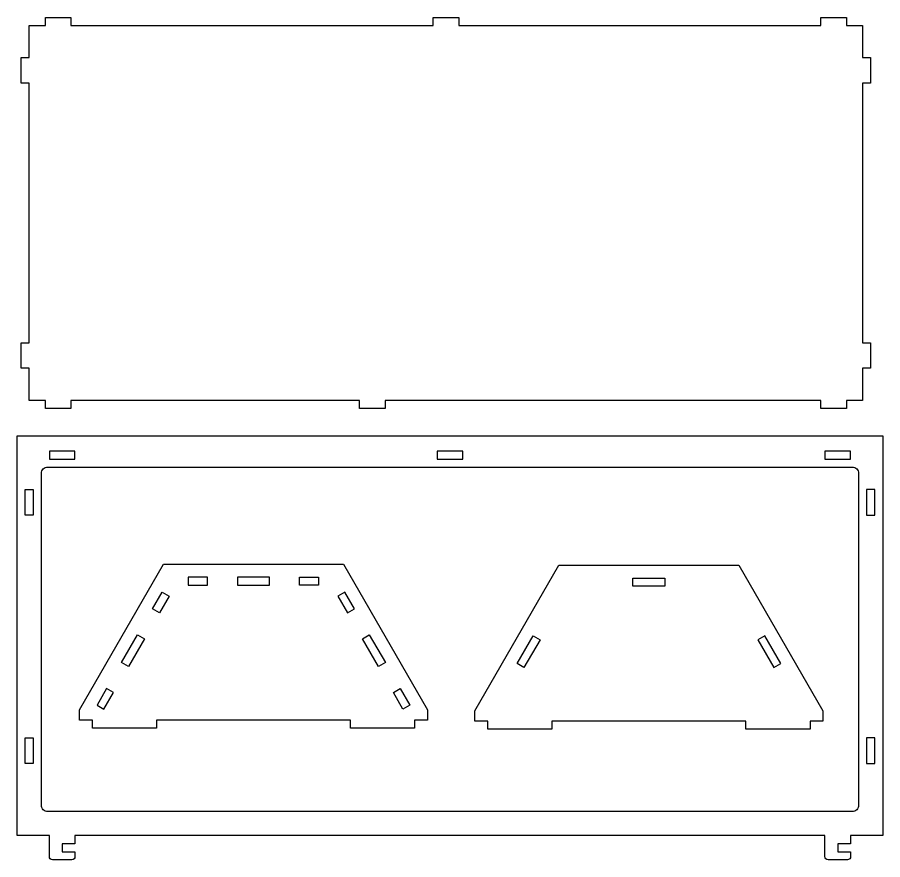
# Model space of a CAD drawing. Extents: x -2506 to 1573, y -1771 to 884.
# Drawn here: x -2506 to -1210, y -1771 to -510 of the extents above; entities that cross this region are included whole.
import ezdxf

# ---------------------------------------------------------------- set-up
doc = ezdxf.new("R2010")
doc.units = 0
doc.header["$MEASUREMENT"] = 0
doc.layers.add('LAYER1', color=7, linetype='CONTINUOUS')

msp = doc.modelspace()

# ---------------------------------------------------------------- linework, layer by layer
at = {"layer": 'LAYER1'}
for points in [[(-2487.6, -608.4), (-2499.6, -608.4), (-2499.6, -570), (-2487.6, -570), (-2487.6, -522), (-2463.6, -522), (-2463.6, -510), (-2425.2, -510), (-2425.2, -522), (-1882.8, -522), (-1882.8, -510), (-1844.4, -510), (-1844.4, -522), (-1302, -522), (-1302, -510), (-1263.6, -510), (-1263.6, -522), (-1239.6, -522), (-1239.6, -570), (-1227.6, -570), (-1227.6, -608.4), (-1239.6, -608.4), (-1239.6, -997.2), (-1227.6, -997.2), (-1227.6, -1035.6), (-1239.6, -1035.6), (-1239.6, -1083.6), (-1263.6, -1083.6), (-1263.6, -1095.6), (-1302, -1095.6), (-1302, -1083.6), (-1954.8, -1083.6), (-1954.8, -1095.6), (-1993.2, -1095.6), (-1993.2, -1083.6), (-2425.2, -1083.6), (-2425.2, -1095.6), (-2463.6, -1095.6), (-2463.6, -1083.6), (-2487.6, -1083.6), (-2487.6, -1035.6), (-2499.6, -1035.6), (-2499.6, -997.2), (-2487.6, -997.2)], [(-2457.6, -1159.4), (-2457.6, -1171.4), (-2419.2, -1171.4), (-2419.2, -1159.4)], [(-1876.8, -1159.4), (-1876.8, -1171.4), (-1838.4, -1171.4), (-1838.4, -1159.4)], [(-1296, -1159.4), (-1296, -1171.4), (-1257.6, -1171.4), (-1257.6, -1159.4)], [(-2493.6, -1217), (-2481.6, -1217), (-2481.6, -1255.4), (-2493.6, -1255.4)], [(-1221.6, -1217), (-1233.6, -1217), (-1233.6, -1255.4), (-1221.6, -1255.4)], [(-2006.6, -1574.5), (-2006.6, -1562.5), (-2297.2, -1562.5), (-2297.2, -1574.5), (-2393.2, -1574.5), (-2393.2, -1562.5), (-2412.4, -1562.5), (-2412.4, -1546.9), (-2286.7, -1329), (-2017.1, -1329), (-1891.4, -1546.9), (-1891.4, -1562.5), (-1910.6, -1562.5), (-1910.6, -1574.5)], [(-1414.3, -1575.9), (-1414.3, -1563.9), (-1705, -1563.9), (-1705, -1575.9), (-1801, -1575.9), (-1801, -1563.9), (-1820.2, -1563.9), (-1820.2, -1548.3), (-1694.4, -1330.5), (-1424.9, -1330.5), (-1299.1, -1548.3), (-1299.1, -1563.9), (-1318.3, -1563.9), (-1318.3, -1575.9)], [(-2220.7, -1348.2), (-2249.5, -1348.2), (-2249.5, -1360.2), (-2220.7, -1360.2)], [(-2127.9, -1348.2), (-2175.9, -1348.2), (-2175.9, -1360.2), (-2127.9, -1360.2)], [(-2083.1, -1348.2), (-2054.3, -1348.2), (-2054.3, -1360.2), (-2083.1, -1360.2)], [(-1583.7, -1349.7), (-1535.7, -1349.7), (-1535.7, -1361.7), (-1583.7, -1361.7)], [(-2303.1, -1395.8), (-2288.7, -1370.9), (-2278.3, -1376.9), (-2292.7, -1401.8)], [(-2000.7, -1395.8), (-2015.1, -1370.9), (-2025.5, -1376.9), (-2011.1, -1401.8)], [(-2349.4, -1476.1), (-2325.4, -1434.6), (-2315, -1440.6), (-2339, -1482.1)], [(-1978.4, -1434.6), (-1954.4, -1476.1), (-1964.8, -1482.1), (-1988.8, -1440.6)], [(-1757.2, -1477.6), (-1733.2, -1436), (-1722.8, -1442), (-1746.8, -1483.6)], [(-1362.1, -1477.6), (-1386.1, -1436), (-1396.5, -1442), (-1372.5, -1483.6)], [(-2371.8, -1514.9), (-2386.2, -1539.8), (-2375.8, -1545.8), (-2361.4, -1520.9)], [(-1932, -1514.9), (-1917.6, -1539.8), (-1928, -1545.8), (-1942.4, -1520.9)], [(-2493.6, -1589), (-2481.6, -1589), (-2481.6, -1627.4), (-2493.6, -1627.4)], [(-1221.6, -1589), (-1233.6, -1589), (-1233.6, -1627.4), (-1221.6, -1627.4)]]:
    msp.add_lwpolyline(points, close=True, dxfattribs=at)
for points in [[(-1209.6, -1136.7), (-1209.6, -1735.4), (-1257.6, -1735.4), (-1257.6, -1747.4), (-1276.8, -1747.4), (-1276.8, -1759.4), (-1257.6, -1759.4), (-1257.6, -1766.6, -0.414214), (-1262.4, -1771.4), (-1291.2, -1771.4, -0.414214), (-1296, -1766.6), (-1296, -1735.4), (-2419.2, -1735.4), (-2419.2, -1747.4), (-2438.4, -1747.4), (-2438.4, -1759.4), (-2419.2, -1759.4), (-2419.2, -1766.6, -0.414214), (-2424, -1771.4), (-2452.8, -1771.4, -0.414214), (-2457.6, -1766.6), (-2457.6, -1735.4), (-2505.6, -1735.4), (-2505.6, -1136.7)], [(-1255.2, -1699.4), (-2460, -1699.4, -0.414214), (-2469.6, -1689.8), (-2469.6, -1193, -0.414214), (-2460, -1183.4), (-1255.2, -1183.4, -0.414214), (-1245.6, -1193), (-1245.6, -1689.8, -0.414214)]]:
    msp.add_lwpolyline(points, format="xyb", close=True, dxfattribs=at)

doc.saveas('drawing.dxf')
